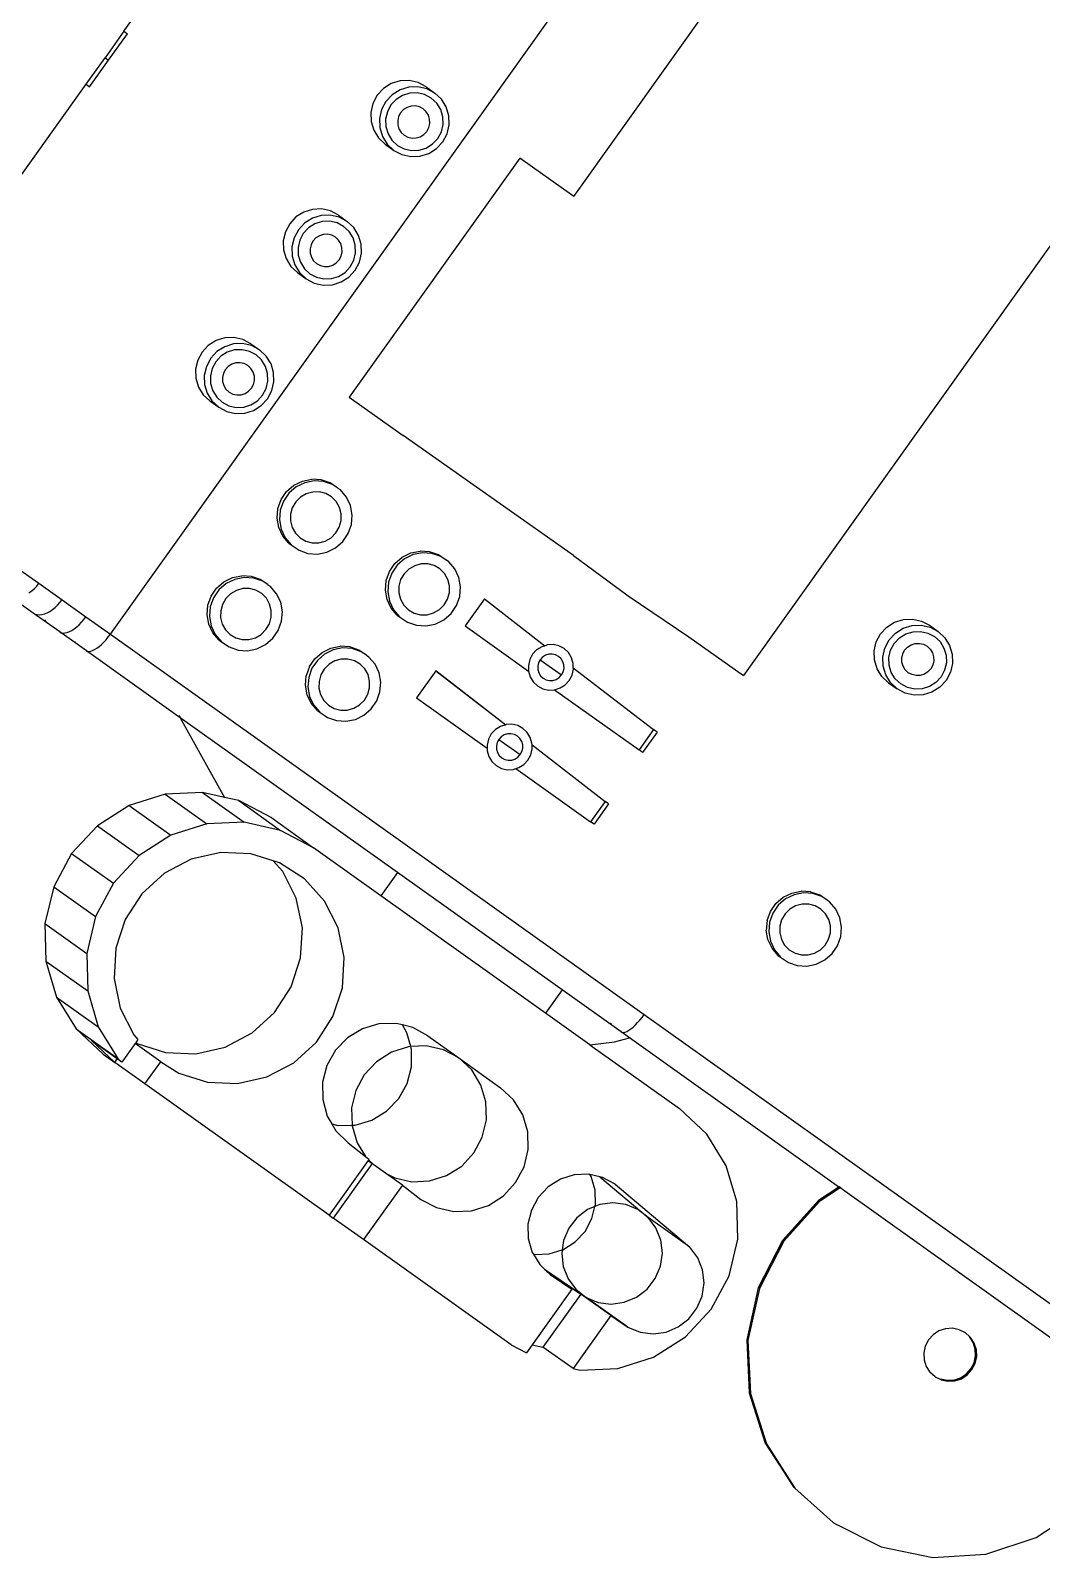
# Model space of a CAD drawing. Header units: metres. Extents: x 141303 to 146299, y 125960 to 127091.
# Drawn here: x 144687.964 to 144688.369, y 126053.208 to 126053.821 of the extents above; entities that cross this region are included whole.
import ezdxf

# ---------------------------------------------------------------- set-up
doc = ezdxf.new("R2010")
doc.units = ezdxf.units.M
doc.header["$MEASUREMENT"] = 0
doc.layers.add('Edges', color=7, linetype='Continuous')
doc.layers.add('FURNITURE', color=6, linetype='Continuous')

# ---------------------------------------------------------------- blocks, each defined once
blk = doc.blocks.new('ultrasound machine pl')
at = {"layer": 'Edges'}
for p, q in [((139.02, 94.486), (145.229, 94.486)), ((145.229, 94.486), (145.229, 94.386)), ((145.229, 94.486), (145.979, 94.486)), ((145.229, 94.386), (145.979, 94.386)), ((145.979, 94.486), (145.979, 94.386)), ((146.729, 94.486), (145.979, 94.486)), ((145.979, 94.386), (146.729, 94.386)), ((146.729, 94.486), (146.729, 94.386)), ((146.729, 94.486), (148.761, 94.486)), ((135.243, 89.33), (135.243, 88.699)), ((134.608, 88.406), (134.608, 89.133)), ((134.929, 88.757), (135.003, 88.732)), ((135.003, 88.732), (135.081, 88.713)), ((135.081, 88.713), (135.161, 88.702)), ((135.161, 88.702), (135.243, 88.699)), ((135.243, 88.699), (135.243, 88.044)), ((141.35, 88.625), (141.182, 88.498)), ((141.545, 88.706), (141.35, 88.625)), ((141.755, 88.733), (141.545, 88.706)), ((141.965, 88.706), (141.755, 88.733)), ((142.161, 88.625), (141.965, 88.706)), ((142.329, 88.498), (142.161, 88.625)), ((144.928, 88.7), (144.76, 88.573)), ((145.124, 88.78), (144.928, 88.7)), ((145.334, 88.808), (145.124, 88.78)), ((145.543, 88.78), (145.334, 88.808)), ((145.739, 88.7), (145.543, 88.78)), ((145.907, 88.573), (145.739, 88.7)), ((148.339, 88.648), (148.21, 88.482)), ((148.506, 88.775), (148.339, 88.648)), ((148.702, 88.855), (148.506, 88.775)), ((148.702, 88.61), (148.506, 88.529)), ((148.912, 88.883), (148.702, 88.855)), ((148.912, 88.637), (148.702, 88.61)), ((149.122, 88.855), (148.912, 88.883)), ((149.122, 88.61), (148.912, 88.637)), ((149.317, 88.775), (149.122, 88.855)), ((149.317, 88.529), (149.122, 88.61)), ((149.485, 88.648), (149.317, 88.775)), ((149.614, 88.482), (149.485, 88.648)), ((134.608, 87.657), (134.608, 88.406)), ((134.608, 88.406), (134.614, 88.358)), ((134.614, 88.358), (134.632, 88.312)), ((134.632, 88.312), (134.659, 88.267)), ((134.659, 88.267), (134.697, 88.224)), ((141.053, 88.332), (140.972, 88.138)), ((141.182, 88.498), (141.053, 88.332)), ((141.182, 88.252), (141.053, 88.086)), ((141.35, 88.38), (141.182, 88.252)), ((141.421, 88.259), (141.282, 88.153)), ((141.545, 88.46), (141.35, 88.38)), ((141.582, 88.325), (141.421, 88.259)), ((141.755, 88.487), (141.545, 88.46)), ((141.755, 88.347), (141.582, 88.325)), ((141.965, 88.46), (141.755, 88.487)), ((141.928, 88.325), (141.755, 88.347)), ((142.09, 88.259), (141.928, 88.325)), ((142.161, 88.38), (141.965, 88.46)), ((142.229, 88.153), (142.09, 88.259)), ((142.329, 88.252), (142.161, 88.38)), ((142.457, 88.332), (142.329, 88.498)), ((142.457, 88.086), (142.329, 88.252)), ((142.538, 88.138), (142.457, 88.332)), ((144.631, 88.407), (144.55, 88.213)), ((144.76, 88.573), (144.631, 88.407)), ((144.76, 88.327), (144.631, 88.161)), ((144.928, 88.455), (144.76, 88.327)), ((144.999, 88.333), (144.86, 88.228)), ((145.124, 88.535), (144.928, 88.455)), ((145.16, 88.4), (144.999, 88.333)), ((145.334, 88.562), (145.124, 88.535)), ((145.334, 88.422), (145.16, 88.4)), ((145.543, 88.535), (145.334, 88.562)), ((145.507, 88.4), (145.334, 88.422)), ((145.668, 88.333), (145.507, 88.4)), ((145.739, 88.455), (145.543, 88.535)), ((145.807, 88.228), (145.668, 88.333)), ((145.907, 88.327), (145.739, 88.455)), ((146.036, 88.407), (145.907, 88.573)), ((146.036, 88.161), (145.907, 88.327)), ((146.117, 88.213), (146.036, 88.407)), ((148.129, 88.288), (148.101, 88.081)), ((148.21, 88.482), (148.129, 88.288)), ((148.339, 88.402), (148.21, 88.236)), ((148.438, 88.303), (148.332, 88.166)), ((148.506, 88.529), (148.339, 88.402)), ((148.577, 88.408), (148.438, 88.303)), ((148.739, 88.475), (148.577, 88.408)), ((148.912, 88.497), (148.739, 88.475)), ((149.085, 88.475), (148.912, 88.497)), ((149.246, 88.408), (149.085, 88.475)), ((149.385, 88.303), (149.246, 88.408)), ((149.485, 88.402), (149.317, 88.529)), ((149.491, 88.166), (149.385, 88.303)), ((149.614, 88.236), (149.485, 88.402)), ((149.695, 88.288), (149.614, 88.482)), ((149.723, 88.081), (149.695, 88.288)), ((134.632, 88.102), (134.614, 88.062)), ((134.697, 88.224), (134.743, 88.185)), ((134.743, 88.185), (134.798, 88.149)), ((134.798, 88.149), (134.86, 88.118)), ((134.86, 88.118), (134.929, 88.092)), ((134.929, 88.092), (135.003, 88.071)), ((135.003, 88.071), (135.081, 88.056)), ((135.081, 88.056), (135.161, 88.047)), ((135.161, 88.047), (135.243, 88.044)), ((135.243, 88.044), (135.243, 87.37)), ((140.972, 88.138), (140.945, 87.931)), ((140.945, 87.931), (140.945, 87.685)), ((141.053, 88.086), (140.972, 87.893)), ((141.176, 88.016), (141.109, 87.857)), ((141.282, 88.153), (141.176, 88.016)), ((141.476, 87.955), (141.417, 87.878)), ((141.554, 88.013), (141.476, 87.955)), ((141.644, 88.05), (141.554, 88.013)), ((141.741, 88.063), (141.644, 88.05)), ((141.837, 88.05), (141.741, 88.063)), ((141.927, 88.013), (141.837, 88.05)), ((142.005, 87.955), (141.927, 88.013)), ((142.064, 87.878), (142.005, 87.955)), ((142.335, 88.016), (142.229, 88.153)), ((142.402, 87.857), (142.335, 88.016)), ((142.538, 87.893), (142.457, 88.086)), ((142.566, 87.931), (142.538, 88.138)), ((142.566, 87.931), (142.566, 87.685)), ((144.55, 88.213), (144.523, 88.006)), ((144.523, 88.006), (144.523, 87.76)), ((144.55, 87.968), (144.523, 87.76)), ((144.631, 88.161), (144.55, 87.968)), ((144.687, 87.931), (144.664, 87.76)), ((144.754, 88.091), (144.687, 87.931)), ((144.86, 88.228), (144.754, 88.091)), ((144.995, 87.953), (144.958, 87.864)), ((145.055, 88.03), (144.995, 87.953)), ((145.132, 88.088), (145.055, 88.03)), ((145.222, 88.125), (145.132, 88.088)), ((145.319, 88.138), (145.222, 88.125)), ((145.416, 88.125), (145.319, 88.138)), ((145.506, 88.088), (145.416, 88.125)), ((145.583, 88.03), (145.506, 88.088)), ((145.643, 87.953), (145.583, 88.03)), ((145.68, 87.864), (145.643, 87.953)), ((145.913, 88.091), (145.807, 88.228)), ((145.98, 87.931), (145.913, 88.091)), ((146.003, 87.76), (145.98, 87.931)), ((146.117, 87.968), (146.036, 88.161)), ((146.144, 88.006), (146.117, 88.213)), ((146.144, 87.76), (146.117, 87.968)), ((146.144, 88.006), (146.144, 87.76)), ((148.101, 88.081), (148.101, 87.835)), ((148.129, 88.042), (148.101, 87.835)), ((148.21, 88.236), (148.129, 88.042)), ((148.265, 88.006), (148.242, 87.835)), ((148.332, 88.166), (148.265, 88.006)), ((148.536, 87.939), (148.523, 87.843)), ((148.573, 88.028), (148.536, 87.939)), ((148.633, 88.104), (148.573, 88.028)), ((148.71, 88.163), (148.633, 88.104)), ((148.8, 88.2), (148.71, 88.163)), ((148.897, 88.213), (148.8, 88.2)), ((148.994, 88.2), (148.897, 88.213)), ((149.084, 88.163), (148.994, 88.2)), ((149.161, 88.104), (149.084, 88.163)), ((149.221, 88.028), (149.161, 88.104)), ((149.258, 87.939), (149.221, 88.028)), ((149.271, 87.843), (149.258, 87.939)), ((149.558, 88.006), (149.491, 88.166)), ((149.581, 87.835), (149.558, 88.006)), ((149.695, 88.042), (149.614, 88.236)), ((149.723, 87.835), (149.695, 88.042)), ((149.723, 88.081), (149.723, 87.835)), ((134.608, 86.906), (134.608, 87.657)), ((134.608, 87.657), (134.614, 87.62)), ((134.614, 87.62), (134.632, 87.583)), ((134.632, 87.583), (134.659, 87.547)), ((134.659, 87.547), (134.697, 87.513)), ((140.972, 87.893), (140.945, 87.685)), ((140.945, 87.685), (140.972, 87.478)), ((141.109, 87.857), (141.086, 87.685)), ((141.086, 87.685), (141.109, 87.514)), ((141.38, 87.789), (141.367, 87.693)), ((141.367, 87.693), (141.38, 87.597)), ((141.417, 87.878), (141.38, 87.789)), ((141.38, 87.597), (141.417, 87.508)), ((142.102, 87.789), (142.064, 87.878)), ((142.064, 87.508), (142.102, 87.597)), ((142.114, 87.693), (142.102, 87.789)), ((142.102, 87.597), (142.114, 87.693)), ((142.425, 87.685), (142.402, 87.857)), ((142.402, 87.514), (142.425, 87.685)), ((142.566, 87.685), (142.538, 87.893)), ((142.538, 87.478), (142.566, 87.685)), ((144.523, 87.76), (144.55, 87.552)), ((144.55, 87.552), (144.631, 87.359)), ((144.664, 87.76), (144.687, 87.589)), ((144.687, 87.589), (144.754, 87.429)), ((144.958, 87.864), (144.945, 87.768)), ((144.945, 87.768), (144.958, 87.672)), ((144.958, 87.672), (144.995, 87.583)), ((144.995, 87.583), (145.055, 87.507)), ((145.583, 87.507), (145.643, 87.583)), ((145.643, 87.583), (145.68, 87.672)), ((145.693, 87.768), (145.68, 87.864)), ((145.68, 87.672), (145.693, 87.768)), ((145.913, 87.429), (145.98, 87.589)), ((145.98, 87.589), (146.003, 87.76)), ((146.036, 87.359), (146.117, 87.552)), ((146.117, 87.552), (146.144, 87.76)), ((148.101, 87.835), (148.129, 87.627)), ((148.129, 87.627), (148.21, 87.434)), ((148.242, 87.835), (148.265, 87.664)), ((148.265, 87.664), (148.332, 87.504)), ((148.523, 87.843), (148.536, 87.747)), ((148.536, 87.747), (148.573, 87.658)), ((148.573, 87.658), (148.633, 87.581)), ((148.633, 87.581), (148.71, 87.523)), ((149.084, 87.523), (149.161, 87.581)), ((149.161, 87.581), (149.221, 87.658)), ((149.221, 87.658), (149.258, 87.747)), ((149.258, 87.747), (149.271, 87.843)), ((149.491, 87.504), (149.558, 87.664)), ((149.558, 87.664), (149.581, 87.835)), ((149.614, 87.434), (149.695, 87.627)), ((149.695, 87.627), (149.723, 87.835)), ((134.632, 87.255), (134.614, 87.224)), ((134.697, 87.513), (134.743, 87.482)), ((134.743, 87.482), (134.798, 87.454)), ((134.798, 87.454), (134.86, 87.429)), ((134.86, 87.429), (134.929, 87.408)), ((134.929, 87.408), (135.003, 87.392)), ((135.003, 87.392), (135.081, 87.38)), ((135.081, 87.38), (135.161, 87.372)), ((135.161, 87.372), (135.243, 87.37)), ((135.243, 87.37), (135.243, 86.681)), ((140.972, 87.478), (141.053, 87.284)), ((141.053, 87.284), (141.182, 87.118)), ((141.109, 87.514), (141.176, 87.354)), ((141.176, 87.354), (141.282, 87.217)), ((141.282, 87.217), (141.421, 87.112)), ((141.417, 87.508), (141.476, 87.432)), ((141.476, 87.432), (141.554, 87.373)), ((141.554, 87.373), (141.644, 87.336)), ((141.644, 87.336), (141.741, 87.323)), ((141.741, 87.323), (141.837, 87.336)), ((141.837, 87.336), (141.927, 87.373)), ((141.927, 87.373), (142.005, 87.432)), ((142.005, 87.432), (142.064, 87.508)), ((142.09, 87.112), (142.229, 87.217)), ((142.229, 87.217), (142.335, 87.354)), ((142.329, 87.118), (142.457, 87.284)), ((142.335, 87.354), (142.402, 87.514)), ((142.457, 87.284), (142.538, 87.478)), ((144.631, 87.359), (144.76, 87.193)), ((144.754, 87.429), (144.86, 87.292)), ((144.86, 87.292), (144.999, 87.187)), ((145.055, 87.507), (145.132, 87.448)), ((145.132, 87.448), (145.222, 87.411)), ((145.222, 87.411), (145.319, 87.398)), ((145.319, 87.398), (145.416, 87.411)), ((145.416, 87.411), (145.506, 87.448)), ((145.506, 87.448), (145.583, 87.507)), ((145.668, 87.187), (145.807, 87.292)), ((145.807, 87.292), (145.913, 87.429)), ((145.907, 87.193), (146.036, 87.359)), ((148.21, 87.434), (148.339, 87.268)), ((148.332, 87.504), (148.438, 87.367)), ((148.339, 87.268), (148.506, 87.14)), ((148.438, 87.367), (148.577, 87.261)), ((148.577, 87.261), (148.739, 87.195)), ((148.71, 87.523), (148.8, 87.486)), ((148.739, 87.195), (148.912, 87.173)), ((148.8, 87.486), (148.897, 87.473)), ((148.897, 87.473), (148.994, 87.486)), ((148.912, 87.173), (149.085, 87.195)), ((148.994, 87.486), (149.084, 87.523)), ((149.085, 87.195), (149.246, 87.261)), ((149.246, 87.261), (149.385, 87.367)), ((149.317, 87.14), (149.485, 87.268)), ((149.385, 87.367), (149.491, 87.504)), ((149.485, 87.268), (149.614, 87.434)), ((134.608, 86.906), (134.614, 86.877)), ((134.608, 84.254), (134.608, 86.906)), ((134.614, 86.877), (134.632, 86.848)), ((134.632, 86.848), (134.659, 86.82)), ((141.182, 87.118), (141.35, 86.991)), ((141.35, 86.991), (141.545, 86.91)), ((141.421, 87.112), (141.582, 87.046)), ((141.545, 86.91), (141.755, 86.883)), ((141.582, 87.046), (141.755, 87.023)), ((141.755, 87.023), (141.928, 87.046)), ((141.755, 86.883), (141.965, 86.91)), ((141.928, 87.046), (142.09, 87.112)), ((141.965, 86.91), (142.161, 86.991)), ((142.161, 86.991), (142.329, 87.118)), ((144.76, 87.193), (144.928, 87.065)), ((144.928, 87.065), (145.124, 86.985)), ((144.999, 87.187), (145.16, 87.12)), ((145.124, 86.985), (145.334, 86.958)), ((145.16, 87.12), (145.334, 87.098)), ((145.334, 87.098), (145.507, 87.12)), ((145.334, 86.958), (145.543, 86.985)), ((145.507, 87.12), (145.668, 87.187)), ((145.543, 86.985), (145.739, 87.065)), ((145.739, 87.065), (145.907, 87.193)), ((148.506, 87.14), (148.702, 87.06)), ((148.702, 87.06), (148.912, 87.033)), ((148.912, 87.033), (149.122, 87.06)), ((149.122, 87.06), (149.317, 87.14)), ((134.659, 86.82), (134.697, 86.793)), ((134.697, 86.793), (134.743, 86.769)), ((134.743, 86.769), (134.798, 86.747)), ((134.798, 86.747), (134.86, 86.727)), ((134.86, 86.727), (134.929, 86.711)), ((134.929, 86.711), (135.003, 86.698)), ((135.003, 86.698), (135.081, 86.688)), ((135.081, 86.688), (135.161, 86.683)), ((135.161, 86.683), (135.243, 86.681)), ((135.243, 86.681), (177.483, 86.681)), ((135.243, 86.681), (135.243, 71.593)), ((136.745, 84.969), (136.899, 85.126)), ((136.899, 85.126), (137.089, 85.238)), ((137.089, 85.172), (136.899, 85.059)), ((137.089, 85.238), (137.302, 85.299)), ((137.302, 85.232), (137.089, 85.172)), ((137.302, 85.299), (137.524, 85.303)), ((137.524, 85.237), (137.302, 85.232)), ((137.524, 85.303), (137.739, 85.251)), ((137.739, 85.185), (137.524, 85.237)), ((137.739, 85.251), (137.934, 85.147)), ((137.934, 85.08), (137.739, 85.185)), ((137.934, 85.147), (138.094, 84.996)), ((139.491, 84.952), (139.645, 85.109)), ((139.645, 85.109), (139.834, 85.222)), ((139.834, 85.155), (139.645, 85.043)), ((139.834, 85.222), (140.047, 85.282)), ((140.047, 85.216), (139.834, 85.155)), ((140.047, 85.282), (140.269, 85.287)), ((140.269, 85.22), (140.047, 85.216)), ((140.269, 85.287), (140.485, 85.235)), ((140.485, 85.168), (140.269, 85.22)), ((140.485, 85.235), (140.679, 85.13)), ((140.679, 85.063), (140.485, 85.168)), ((140.679, 85.13), (140.839, 84.979)), ((142.881, 85.373), (142.881, 83.847)), ((149.637, 85.373), (142.881, 85.373)), ((149.637, 83.847), (149.637, 85.373)), ((136.585, 84.567), (136.638, 84.778)), ((136.638, 84.778), (136.745, 84.969)), ((136.745, 84.902), (136.638, 84.711)), ((136.899, 85.059), (136.745, 84.902)), ((137.026, 84.836), (136.927, 84.719)), ((137.153, 84.924), (137.026, 84.836)), ((137.298, 84.977), (137.153, 84.924)), ((137.453, 84.991), (137.298, 84.977)), ((137.606, 84.966), (137.453, 84.991)), ((137.747, 84.902), (137.606, 84.966)), ((137.867, 84.805), (137.747, 84.902)), ((137.956, 84.681), (137.867, 84.805)), ((138.094, 84.929), (137.934, 85.08)), ((138.208, 84.81), (138.094, 84.996)), ((138.208, 84.743), (138.094, 84.929)), ((138.27, 84.601), (138.208, 84.81)), ((138.27, 84.534), (138.208, 84.743)), ((139.331, 84.55), (139.384, 84.762)), ((139.384, 84.762), (139.491, 84.952)), ((139.491, 84.886), (139.384, 84.695)), ((139.645, 85.043), (139.491, 84.886)), ((139.771, 84.82), (139.672, 84.703)), ((139.898, 84.908), (139.771, 84.82)), ((140.044, 84.961), (139.898, 84.908)), ((140.199, 84.975), (140.044, 84.961)), ((140.352, 84.949), (140.199, 84.975)), ((140.493, 84.886), (140.352, 84.949)), ((140.612, 84.788), (140.493, 84.886)), ((140.702, 84.664), (140.612, 84.788)), ((140.839, 84.913), (140.679, 85.063)), ((140.954, 84.793), (140.839, 84.979)), ((140.954, 84.727), (140.839, 84.913)), ((141.016, 84.584), (140.954, 84.793)), ((130.613, 84.474), (129.749, 84.363)), ((131.477, 84.363), (130.613, 84.474)), ((130.613, 84.474), (130.613, 83.294)), ((136.638, 84.711), (136.585, 84.5)), ((136.585, 84.567), (136.585, 84.5)), ((136.585, 84.5), (136.59, 84.283)), ((136.862, 84.581), (136.836, 84.431)), ((136.836, 84.431), (136.85, 84.279)), ((136.927, 84.719), (136.862, 84.581)), ((138.01, 84.538), (137.956, 84.681)), ((137.999, 84.236), (138.025, 84.386)), ((138.025, 84.386), (138.01, 84.538)), ((138.27, 84.534), (138.27, 84.601)), ((138.275, 84.383), (138.27, 84.534)), ((138.274, 84.378), (138.275, 84.383)), ((139.384, 84.695), (139.331, 84.484)), ((139.331, 84.55), (139.331, 84.484)), ((139.331, 84.484), (139.336, 84.266)), ((139.607, 84.564), (139.581, 84.414)), ((139.581, 84.414), (139.596, 84.263)), ((139.672, 84.703), (139.607, 84.564)), ((140.756, 84.521), (140.702, 84.664)), ((140.77, 84.37), (140.756, 84.521)), ((141.016, 84.518), (140.954, 84.727)), ((141.016, 84.518), (141.016, 84.584)), ((141.021, 84.367), (141.016, 84.518)), ((128.943, 84.036), (128.252, 83.515)), ((129.749, 84.363), (128.943, 84.036)), ((128.943, 84.036), (128.943, 82.856)), ((129.749, 84.363), (129.749, 83.183)), ((132.282, 84.036), (131.477, 84.363)), ((131.477, 84.363), (131.477, 83.183)), ((132.974, 83.515), (132.282, 84.036)), ((132.282, 84.036), (132.282, 82.856)), ((134.608, 84.254), (133.706, 82.36)), ((134.608, 78.117), (134.608, 84.254)), ((134.632, 84.305), (134.614, 84.269)), ((136.59, 84.283), (136.652, 84.074)), ((136.652, 84.074), (136.767, 83.887)), ((136.85, 84.279), (136.904, 84.136)), ((136.904, 84.136), (136.994, 84.012)), ((137.834, 83.98), (137.934, 84.098)), ((137.934, 84.098), (137.999, 84.236)), ((138.115, 83.915), (138.222, 84.105)), ((138.222, 84.105), (138.275, 84.317)), ((138.275, 84.317), (138.274, 84.378)), ((139.336, 84.266), (139.397, 84.057)), ((139.397, 84.057), (139.512, 83.871)), ((139.596, 84.263), (139.65, 84.12)), ((139.65, 84.12), (139.739, 83.995)), ((140.58, 83.964), (140.679, 84.081)), ((140.679, 84.081), (140.744, 84.22)), ((140.744, 84.22), (140.77, 84.37)), ((140.861, 83.898), (140.968, 84.089)), ((140.968, 84.089), (141.021, 84.3)), ((141.019, 84.362), (141.021, 84.367)), ((141.021, 84.3), (141.019, 84.362)), ((136.767, 83.887), (136.927, 83.737)), ((136.927, 83.737), (137.121, 83.632)), ((136.994, 84.012), (137.113, 83.915)), ((137.113, 83.915), (137.254, 83.851)), ((137.254, 83.851), (137.407, 83.825)), ((137.407, 83.825), (137.562, 83.839)), ((137.562, 83.839), (137.708, 83.892)), ((137.708, 83.892), (137.834, 83.98)), ((137.772, 83.645), (137.961, 83.758)), ((137.961, 83.758), (138.115, 83.915)), ((139.512, 83.871), (139.672, 83.72)), ((139.672, 83.72), (139.867, 83.616)), ((139.739, 83.995), (139.859, 83.898)), ((139.859, 83.898), (140, 83.835)), ((140, 83.835), (140.153, 83.809)), ((140.153, 83.809), (140.308, 83.823)), ((140.308, 83.823), (140.453, 83.876)), ((140.453, 83.876), (140.58, 83.964)), ((140.517, 83.629), (140.707, 83.741)), ((140.707, 83.741), (140.861, 83.898)), ((142.905, 79.057), (142.881, 83.847)), ((149.637, 83.847), (167.126, 83.847)), ((128.252, 83.515), (127.721, 82.837)), ((128.252, 83.515), (128.252, 82.335)), ((133.504, 82.837), (132.974, 83.515)), ((132.974, 83.515), (132.974, 82.335)), ((137.121, 83.632), (137.337, 83.58)), ((137.337, 83.58), (137.558, 83.584)), ((137.558, 83.584), (137.772, 83.645)), ((139.867, 83.616), (140.082, 83.564)), ((140.082, 83.564), (140.304, 83.568)), ((140.304, 83.568), (140.517, 83.629)), ((129.749, 83.183), (128.943, 82.856)), ((130.613, 83.294), (129.749, 83.183)), ((131.477, 83.183), (130.613, 83.294)), ((132.282, 82.856), (131.477, 83.183)), ((127.721, 82.837), (127.388, 82.047)), ((127.721, 82.837), (127.721, 81.657)), ((128.943, 82.856), (128.252, 82.335)), ((132.974, 82.335), (132.282, 82.856)), ((133.504, 82.837), (133.504, 81.657)), ((133.706, 82.36), (133.504, 82.837)), ((128.252, 82.335), (127.721, 81.657)), ((129.426, 82.378), (128.836, 82.006)), ((130.095, 82.587), (129.426, 82.378)), ((130.796, 82.619), (130.095, 82.587)), ((131.481, 82.472), (130.796, 82.619)), ((132.105, 82.156), (131.481, 82.472)), ((133.504, 81.657), (132.974, 82.335)), ((133.838, 82.047), (133.706, 82.36)), ((136.738, 82.183), (136.892, 82.34)), ((136.892, 82.274), (136.738, 82.117)), ((136.892, 82.34), (137.081, 82.453)), ((137.081, 82.386), (136.892, 82.274)), ((137.295, 82.514), (137.081, 82.453)), ((137.295, 82.447), (137.081, 82.386)), ((137.295, 82.514), (137.516, 82.518)), ((137.516, 82.451), (137.295, 82.447)), ((137.516, 82.518), (137.732, 82.466)), ((137.732, 82.399), (137.516, 82.451)), ((137.732, 82.466), (137.926, 82.361)), ((137.926, 82.295), (137.732, 82.399)), ((137.926, 82.361), (138.086, 82.211)), ((138.086, 82.144), (137.926, 82.295)), ((139.934, 82.231), (140.147, 82.291)), ((140.147, 82.291), (140.369, 82.296)), ((140.369, 82.296), (140.584, 82.244)), ((127.388, 82.047), (127.274, 81.2)), ((127.388, 82.047), (127.388, 80.868)), ((128.836, 82.006), (128.363, 81.497)), ((132.624, 81.693), (132.105, 82.156)), ((133.838, 82.047), (133.838, 80.868)), ((133.952, 81.2), (133.838, 82.047)), ((136.578, 81.781), (136.631, 81.993)), ((136.631, 81.926), (136.578, 81.715)), ((136.631, 81.993), (136.738, 82.183)), ((136.738, 82.117), (136.631, 81.926)), ((136.919, 81.934), (136.854, 81.795)), ((137.019, 82.051), (136.919, 81.934)), ((137.145, 82.139), (137.019, 82.051)), ((137.291, 82.192), (137.145, 82.139)), ((137.446, 82.206), (137.291, 82.192)), ((137.599, 82.18), (137.446, 82.206)), ((137.74, 82.117), (137.599, 82.18)), ((137.859, 82.019), (137.74, 82.117)), ((137.949, 81.895), (137.859, 82.019)), ((138.201, 82.024), (138.086, 82.211)), ((138.201, 81.958), (138.086, 82.144)), ((138.263, 81.815), (138.201, 82.024)), ((138.263, 81.749), (138.201, 81.958)), ((139.483, 81.77), (139.59, 81.961)), ((139.59, 81.961), (139.744, 82.118)), ((139.744, 82.051), (139.59, 81.894)), ((139.744, 82.118), (139.934, 82.231)), ((139.934, 82.164), (139.744, 82.051)), ((140.147, 82.225), (139.934, 82.164)), ((140.143, 81.97), (139.998, 81.917)), ((140.298, 81.984), (140.143, 81.97)), ((140.369, 82.229), (140.147, 82.225)), ((140.451, 81.958), (140.298, 81.984)), ((140.584, 82.177), (140.369, 82.229)), ((140.592, 81.894), (140.451, 81.958)), ((140.584, 82.244), (140.779, 82.139)), ((140.779, 82.072), (140.584, 82.177)), ((140.779, 82.139), (140.939, 81.988)), ((140.939, 81.922), (140.779, 82.072)), ((141.054, 81.802), (140.939, 81.988)), ((141.054, 81.735), (140.939, 81.922)), ((127.371, 81.599), (127.274, 80.874)), ((127.371, 80.874), (127.371, 81.599)), ((127.721, 81.657), (127.388, 80.868)), ((133.003, 81.114), (132.624, 81.693)), ((133.838, 80.868), (133.504, 81.657)), ((136.578, 81.781), (136.578, 81.715)), ((136.578, 81.715), (136.583, 81.497)), ((136.854, 81.795), (136.828, 81.645)), ((136.828, 81.645), (136.843, 81.494)), ((138.003, 81.752), (137.949, 81.895)), ((137.991, 81.451), (138.017, 81.601)), ((138.017, 81.601), (138.003, 81.752)), ((138.263, 81.749), (138.263, 81.815)), ((138.268, 81.598), (138.263, 81.749)), ((138.266, 81.593), (138.268, 81.598)), ((138.268, 81.531), (138.266, 81.593)), ((139.43, 81.559), (139.483, 81.77)), ((139.483, 81.704), (139.43, 81.492)), ((139.59, 81.894), (139.483, 81.704)), ((139.707, 81.573), (139.681, 81.423)), ((139.772, 81.711), (139.707, 81.573)), ((139.871, 81.829), (139.772, 81.711)), ((139.998, 81.917), (139.871, 81.829)), ((140.712, 81.797), (140.592, 81.894)), ((140.801, 81.673), (140.712, 81.797)), ((140.855, 81.53), (140.801, 81.673)), ((141.115, 81.593), (141.054, 81.802)), ((141.115, 81.526), (141.054, 81.735)), ((141.115, 81.526), (141.115, 81.593)), ((128.363, 81.497), (128.041, 80.886)), ((136.583, 81.497), (136.644, 81.288)), ((136.644, 81.288), (136.759, 81.102)), ((136.843, 81.494), (136.897, 81.351)), ((136.897, 81.351), (136.986, 81.227)), ((136.986, 81.227), (137.106, 81.129)), ((137.827, 81.195), (137.926, 81.312)), ((137.926, 81.312), (137.991, 81.451)), ((138.108, 81.129), (138.215, 81.32)), ((138.215, 81.32), (138.268, 81.531)), ((139.43, 81.559), (139.43, 81.492)), ((139.43, 81.492), (139.435, 81.275)), ((139.435, 81.275), (139.497, 81.066)), ((139.681, 81.423), (139.695, 81.271)), ((139.695, 81.271), (139.749, 81.128)), ((140.779, 81.09), (140.844, 81.228)), ((140.844, 81.228), (140.87, 81.378)), ((140.87, 81.378), (140.855, 81.53)), ((141.067, 81.098), (141.12, 81.309)), ((141.12, 81.376), (141.115, 81.526)), ((141.119, 81.37), (141.12, 81.376)), ((141.12, 81.309), (141.119, 81.37)), ((127.274, 81.2), (127.274, 80.874)), ((127.274, 80.874), (127.371, 80.874)), ((127.274, 80.02), (127.274, 80.874)), ((127.371, 80.745), (127.371, 80.874)), ((127.388, 80.868), (127.371, 80.745)), ((128.041, 80.886), (128.01, 80.745)), ((133.17, 80.599), (133.003, 81.114)), ((133.952, 80.02), (133.838, 80.868)), ((133.952, 81.2), (133.952, 80.02)), ((136.759, 81.102), (136.919, 80.951)), ((136.919, 80.951), (137.114, 80.847)), ((137.106, 81.129), (137.247, 81.066)), ((137.247, 81.066), (137.4, 81.04)), ((137.4, 81.04), (137.555, 81.054)), ((137.555, 81.054), (137.7, 81.107)), ((137.7, 81.107), (137.827, 81.195)), ((137.764, 80.86), (137.954, 80.972)), ((137.954, 80.972), (138.108, 81.129)), ((139.497, 81.066), (139.612, 80.88)), ((139.612, 80.88), (139.772, 80.729)), ((139.749, 81.128), (139.839, 81.004)), ((139.839, 81.004), (139.958, 80.907)), ((139.958, 80.907), (140.099, 80.843)), ((140.407, 80.832), (140.553, 80.885)), ((140.553, 80.885), (140.679, 80.973)), ((140.679, 80.973), (140.779, 81.09)), ((140.806, 80.75), (140.96, 80.907)), ((140.96, 80.907), (141.067, 81.098)), ((127.901, 80.745), (127.371, 80.745)), ((127.901, 80.02), (127.901, 80.745)), ((127.922, 80.745), (127.901, 80.745)), ((127.922, 80.745), (127.924, 80.706)), ((128.01, 80.745), (127.922, 80.745)), ((127.924, 80.706), (128.137, 80.051)), ((133.099, 80.278), (133.17, 80.599)), ((133.216, 80.458), (133.17, 80.599)), ((137.114, 80.847), (137.329, 80.795)), ((137.329, 80.795), (137.551, 80.799)), ((137.551, 80.799), (137.764, 80.86)), ((139.772, 80.729), (139.966, 80.624)), ((139.966, 80.624), (140.182, 80.572)), ((140.099, 80.843), (140.252, 80.818)), ((140.182, 80.572), (140.403, 80.577)), ((140.252, 80.818), (140.407, 80.832)), ((140.403, 80.577), (140.617, 80.637)), ((140.617, 80.637), (140.806, 80.75)), ((132.777, 79.667), (133.099, 80.278)), ((133.248, 79.771), (133.216, 80.458)), ((127.274, 80.02), (127.901, 80.02)), ((127.274, 74.817), (127.274, 80.02)), ((127.901, 80.02), (127.924, 79.527)), ((128.137, 80.051), (128.516, 79.472)), ((133.952, 78.117), (133.952, 80.02)), ((138.142, 80.094), (138.142, 78.099)), ((138.906, 80.094), (138.142, 80.094)), ((138.906, 80.094), (138.828, 78.062)), ((138.91, 80.094), (138.828, 78.062)), ((138.91, 80.094), (138.906, 80.094)), ((140.136, 80.144), (140.136, 78.352)), ((140.9, 80.144), (140.136, 80.144)), ((140.9, 80.144), (140.832, 78.385)), ((140.904, 80.144), (140.832, 78.385)), ((140.904, 80.144), (140.9, 80.144)), ((127.924, 79.527), (128.137, 78.871)), ((128.516, 79.472), (129.035, 79.008)), ((132.304, 79.158), (132.777, 79.667)), ((133.099, 79.099), (133.248, 79.771)), ((131.714, 78.787), (132.304, 79.158)), ((128.137, 78.871), (128.516, 78.292)), ((129.035, 79.008), (129.659, 78.693)), ((131.045, 78.578), (131.714, 78.787)), ((132.777, 78.487), (133.099, 79.099)), ((142.905, 79.057), (142.882, 77.49)), ((129.659, 78.693), (130.344, 78.546)), ((130.344, 78.546), (131.045, 78.578)), ((132.304, 77.978), (132.777, 78.487)), ((140.242, 78.432), (140.136, 78.352)), ((140.37, 78.484), (140.242, 78.432)), ((140.506, 78.501), (140.37, 78.484)), ((140.643, 78.484), (140.506, 78.501)), ((140.77, 78.432), (140.643, 78.484)), ((140.832, 78.385), (140.77, 78.432)), ((128.516, 78.292), (129.035, 77.829)), ((134.608, 78.117), (133.952, 78.117)), ((133.952, 73.461), (133.952, 78.117)), ((134.608, 73.461), (134.608, 78.117)), ((138.088, 78.058), (138.004, 77.951)), ((138.142, 78.099), (138.088, 78.058)), ((138.197, 78.14), (138.142, 78.099)), ((138.324, 78.192), (138.197, 78.14)), ((138.461, 78.209), (138.324, 78.192)), ((138.597, 78.192), (138.461, 78.209)), ((138.724, 78.14), (138.597, 78.192)), ((138.828, 78.062), (138.724, 78.14)), ((138.828, 78.062), (138.834, 78.058)), ((138.917, 77.951), (138.834, 78.058)), ((139.997, 78.118), (139.979, 77.984)), ((140.049, 78.243), (139.997, 78.118)), ((140.133, 78.35), (140.049, 78.243)), ((140.136, 78.352), (140.133, 78.35)), ((140.208, 78.062), (140.198, 77.984)), ((140.239, 78.135), (140.208, 78.062)), ((140.288, 78.198), (140.239, 78.135)), ((140.352, 78.246), (140.288, 78.198)), ((140.426, 78.276), (140.352, 78.246)), ((140.506, 78.286), (140.426, 78.276)), ((140.586, 78.276), (140.506, 78.286)), ((140.506, 78.286), (140.506, 77.682)), ((140.66, 78.246), (140.586, 78.276)), ((140.724, 78.198), (140.66, 78.246)), ((140.773, 78.135), (140.724, 78.198)), ((140.804, 78.062), (140.773, 78.135)), ((140.814, 77.984), (140.804, 78.062)), ((140.832, 78.385), (140.879, 78.35)), ((140.963, 78.243), (140.879, 78.35)), ((141.016, 78.118), (140.963, 78.243)), ((141.034, 77.984), (141.016, 78.118)), ((129.035, 77.829), (129.659, 77.513)), ((131.714, 77.607), (132.304, 77.978)), ((137.951, 77.826), (137.933, 77.692)), ((138.004, 77.951), (137.951, 77.826)), ((138.163, 77.77), (138.152, 77.692)), ((138.194, 77.843), (138.163, 77.77)), ((138.243, 77.906), (138.194, 77.843)), ((138.307, 77.954), (138.243, 77.906)), ((138.381, 77.984), (138.307, 77.954)), ((138.461, 77.994), (138.381, 77.984)), ((138.54, 77.984), (138.461, 77.994)), ((138.461, 77.994), (138.461, 77.39)), ((138.615, 77.954), (138.54, 77.984)), ((138.679, 77.906), (138.615, 77.954)), ((138.728, 77.843), (138.679, 77.906)), ((138.758, 77.77), (138.728, 77.843)), ((138.769, 77.692), (138.758, 77.77)), ((138.97, 77.826), (138.917, 77.951)), ((138.988, 77.692), (138.97, 77.826)), ((139.979, 77.984), (139.997, 77.85)), ((139.997, 77.85), (140.049, 77.725)), ((140.049, 77.725), (140.133, 77.618)), ((140.198, 77.984), (140.208, 77.906)), ((140.208, 77.906), (140.239, 77.833)), ((140.239, 77.833), (140.288, 77.77)), ((140.288, 77.77), (140.352, 77.722)), ((140.352, 77.722), (140.426, 77.692)), ((140.586, 77.692), (140.66, 77.722)), ((140.66, 77.722), (140.724, 77.77)), ((140.724, 77.77), (140.773, 77.833)), ((140.773, 77.833), (140.804, 77.906)), ((140.804, 77.906), (140.814, 77.984)), ((140.879, 77.618), (140.963, 77.725)), ((140.963, 77.725), (141.016, 77.85)), ((141.016, 77.85), (141.034, 77.984)), ((129.659, 77.513), (130.344, 77.366)), ((130.344, 77.366), (131.045, 77.398)), ((131.045, 77.398), (131.714, 77.607)), ((137.933, 77.692), (137.951, 77.558)), ((137.951, 77.558), (138.004, 77.433)), ((138.004, 77.433), (138.088, 77.326)), ((138.152, 77.692), (138.163, 77.614)), ((138.163, 77.614), (138.194, 77.541)), ((138.194, 77.541), (138.243, 77.478)), ((138.243, 77.478), (138.307, 77.43)), ((138.307, 77.43), (138.381, 77.4)), ((138.381, 77.4), (138.461, 77.39)), ((138.461, 77.39), (138.54, 77.4)), ((138.54, 77.4), (138.615, 77.43)), ((138.615, 77.43), (138.679, 77.478)), ((138.679, 77.478), (138.728, 77.541)), ((138.728, 77.541), (138.758, 77.614)), ((138.758, 77.614), (138.769, 77.692)), ((138.834, 77.326), (138.917, 77.433)), ((138.917, 77.433), (138.97, 77.558)), ((138.97, 77.558), (138.988, 77.692)), ((140.133, 77.618), (140.136, 77.616)), ((140.136, 77.616), (140.242, 77.536)), ((140.136, 77.616), (140.136, 75.227)), ((140.242, 77.536), (140.37, 77.484)), ((140.37, 77.484), (140.506, 77.467)), ((140.426, 77.692), (140.506, 77.682)), ((140.506, 77.682), (140.586, 77.692)), ((140.506, 77.467), (140.643, 77.484)), ((140.643, 77.484), (140.77, 77.536)), ((140.799, 77.558), (140.709, 75.227)), ((140.77, 77.536), (140.799, 77.558)), ((140.799, 77.558), (140.879, 77.618)), ((142.882, 77.49), (142.921, 75.805)), ((138.088, 77.326), (138.142, 77.285)), ((138.142, 77.285), (138.197, 77.244)), ((138.142, 77.285), (138.142, 75.177)), ((138.197, 77.244), (138.324, 77.192)), ((138.324, 77.192), (138.461, 77.175)), ((138.461, 77.175), (138.597, 77.192)), ((138.597, 77.192), (138.724, 77.244)), ((138.798, 77.299), (138.716, 75.177)), ((138.724, 77.244), (138.798, 77.299)), ((138.798, 77.299), (138.834, 77.326)), ((129.677, 76.714), (129.354, 76.481)), ((130.05, 76.857), (129.677, 76.714)), ((130.449, 76.901), (130.05, 76.857)), ((130.845, 76.841), (130.449, 76.901)), ((131.212, 76.684), (130.845, 76.841)), ((131.525, 76.438), (131.212, 76.684)), ((129.354, 76.481), (129.103, 76.174)), ((131.763, 76.121), (131.525, 76.438)), ((129.018, 75.984), (128.942, 75.814)), ((129.103, 76.174), (129.018, 75.984)), ((129.018, 75.984), (129.072, 75.848)), ((129.965, 75.981), (129.584, 75.826)), ((130.373, 76.034), (129.965, 75.981)), ((130.782, 75.981), (130.373, 76.034)), ((131.163, 75.826), (130.782, 75.981)), ((131.732, 75.795), (131.817, 75.986)), ((131.817, 75.986), (131.763, 76.121)), ((131.909, 75.755), (131.817, 75.986)), ((128.942, 75.814), (128.882, 75.426)), ((129.072, 75.848), (129.267, 75.588)), ((129.584, 75.826), (129.267, 75.588)), ((131.49, 75.58), (131.163, 75.826)), ((131.522, 75.539), (131.732, 75.795)), ((131.953, 75.364), (131.909, 75.755)), ((142.921, 75.805), (142.929, 74.266)), ((128.882, 75.426), (128.861, 74.916)), ((129.005, 75.259), (128.861, 74.916)), ((129.256, 75.58), (129.005, 75.259)), ((129.267, 75.588), (129.256, 75.58)), ((129.267, 75.588), (129.309, 75.532)), ((129.309, 75.532), (129.622, 75.286)), ((129.622, 75.286), (129.99, 75.128)), ((130.785, 75.112), (131.158, 75.255)), ((131.158, 75.255), (131.481, 75.488)), ((131.481, 75.488), (131.522, 75.539)), ((131.522, 75.539), (131.49, 75.58)), ((131.741, 75.259), (131.522, 75.539)), ((131.899, 74.885), (131.741, 75.259)), ((131.953, 75.364), (131.953, 74.485)), ((128.861, 74.916), (128.856, 74.817)), ((129.99, 75.128), (130.386, 75.069)), ((130.386, 75.069), (130.785, 75.112)), ((138.716, 75.177), (138.142, 75.177)), ((138.142, 75.077), (138.142, 75.177)), ((138.716, 75.077), (138.142, 75.077)), ((138.716, 75.077), (138.716, 75.177)), ((140.709, 75.227), (140.136, 75.227)), ((140.136, 75.127), (140.136, 75.227)), ((140.709, 75.127), (140.136, 75.127)), ((140.709, 75.127), (140.709, 75.227)), ((127.274, 74.817), (127.274, 74.698)), ((128.821, 74.817), (127.274, 74.817)), ((128.816, 74.698), (127.274, 74.698)), ((127.274, 73.845), (127.274, 74.698)), ((128.821, 74.817), (128.816, 74.698)), ((128.838, 74.817), (128.816, 74.651)), ((128.816, 74.651), (128.816, 74.698)), ((128.816, 74.318), (128.816, 74.651)), ((128.838, 74.817), (128.821, 74.817)), ((128.856, 74.817), (128.838, 74.817)), ((131.953, 74.485), (131.899, 74.885)), ((128.816, 74.318), (128.848, 74.084)), ((128.816, 73.845), (128.816, 74.318)), ((131.899, 74.084), (131.953, 74.485)), ((131.953, 74.485), (131.953, 73.305)), ((167.174, 74.266), (142.929, 74.266)), ((128.816, 73.845), (127.274, 73.845)), ((127.274, 69.673), (127.274, 73.845)), ((128.816, 73.845), (128.794, 73.305)), ((128.848, 74.084), (129.005, 73.71)), ((131.741, 73.71), (131.899, 74.084)), ((129.005, 73.71), (129.256, 73.389)), ((131.49, 73.389), (131.741, 73.71)), ((128.794, 73.305), (128.848, 72.904)), ((129.256, 73.389), (129.584, 73.143)), ((129.584, 73.143), (129.965, 72.988)), ((130.782, 72.988), (131.163, 73.143)), ((131.163, 73.143), (131.49, 73.389)), ((131.899, 72.904), (131.953, 73.305)), ((134.608, 73.461), (133.952, 73.461)), ((133.952, 72.205), (133.952, 73.461)), ((134.608, 71.794), (134.608, 73.461)), ((128.848, 72.904), (129.005, 72.53)), ((129.965, 72.988), (130.373, 72.936)), ((130.373, 72.936), (130.782, 72.988)), ((131.741, 72.53), (131.899, 72.904)), ((129.005, 72.53), (129.256, 72.209)), ((131.49, 72.209), (131.741, 72.53)), ((129.256, 72.209), (129.584, 71.963)), ((131.163, 71.963), (131.49, 72.209)), ((133.952, 72.205), (134.334, 71.786)), ((133.952, 72.205), (133.952, 69.673)), ((134.632, 72.102), (134.614, 72.078)), ((134.632, 72.106), (134.632, 72.102)), ((144.966, 72.02), (145.134, 72.147)), ((145.134, 72.147), (145.329, 72.227)), ((145.329, 72.227), (145.539, 72.255)), ((145.539, 72.255), (145.749, 72.227)), ((145.749, 72.227), (145.945, 72.147)), ((145.945, 72.147), (146.112, 72.02)), ((129.584, 71.963), (129.965, 71.809)), ((129.965, 71.809), (130.373, 71.756)), ((130.373, 71.756), (130.782, 71.809)), ((130.782, 71.809), (131.163, 71.963)), ((134.334, 71.786), (134.608, 71.561)), ((134.608, 71.794), (134.614, 71.768)), ((134.608, 71.561), (134.608, 71.794)), ((134.614, 71.768), (134.632, 71.742)), ((134.632, 71.742), (134.659, 71.717)), ((144.756, 71.66), (144.837, 71.854)), ((144.837, 71.854), (144.966, 72.02)), ((144.837, 71.608), (144.966, 71.774)), ((144.966, 71.774), (145.134, 71.902)), ((145.066, 71.675), (145.204, 71.781)), ((145.134, 71.902), (145.329, 71.982)), ((145.204, 71.781), (145.366, 71.847)), ((145.329, 71.982), (145.539, 72.009)), ((145.366, 71.847), (145.539, 71.869)), ((145.539, 72.009), (145.749, 71.982)), ((145.539, 71.869), (145.712, 71.847)), ((145.712, 71.847), (145.874, 71.781)), ((145.749, 71.982), (145.945, 71.902)), ((145.874, 71.781), (146.012, 71.675)), ((145.945, 71.902), (146.112, 71.774)), ((146.112, 72.02), (146.241, 71.854)), ((146.112, 71.774), (146.241, 71.608)), ((146.241, 71.854), (146.322, 71.66)), ((134.608, 65.637), (134.608, 71.561)), ((134.615, 71.555), (134.632, 71.541)), ((134.659, 71.717), (134.697, 71.693)), ((134.697, 71.693), (134.743, 71.671)), ((134.743, 71.671), (134.798, 71.652)), ((134.798, 71.652), (134.86, 71.634)), ((134.86, 71.634), (134.929, 71.62)), ((134.929, 71.62), (135.003, 71.608)), ((135.003, 71.608), (135.081, 71.6)), ((135.081, 71.6), (135.161, 71.594)), ((135.161, 71.594), (135.243, 71.593)), ((135.243, 71.593), (135.243, 56.505)), ((135.388, 71.601), (135.388, 71.605)), ((144.728, 71.453), (144.756, 71.66)), ((144.728, 71.453), (144.728, 71.207)), ((144.728, 71.207), (144.756, 71.415)), ((144.756, 71.415), (144.837, 71.608)), ((144.87, 71.207), (144.893, 71.378)), ((144.893, 71.378), (144.959, 71.538)), ((144.959, 71.538), (145.066, 71.675)), ((145.193, 71.311), (145.23, 71.4)), ((145.23, 71.4), (145.29, 71.477)), ((145.29, 71.477), (145.367, 71.535)), ((145.367, 71.535), (145.457, 71.572)), ((145.457, 71.572), (145.554, 71.585)), ((145.554, 71.585), (145.651, 71.572)), ((145.651, 71.572), (145.741, 71.535)), ((145.741, 71.535), (145.818, 71.477)), ((145.818, 71.477), (145.878, 71.4)), ((145.878, 71.4), (145.915, 71.311)), ((146.012, 71.675), (146.119, 71.538)), ((146.119, 71.538), (146.186, 71.378)), ((146.186, 71.378), (146.209, 71.207)), ((146.241, 71.608), (146.322, 71.415)), ((146.322, 71.66), (146.35, 71.453)), ((146.322, 71.415), (146.35, 71.207)), ((146.35, 71.453), (146.35, 71.207)), ((130.068, 71.092), (129.759, 70.968)), ((130.4, 71.133), (130.068, 71.092)), ((130.731, 71.089), (130.4, 71.133)), ((131.039, 70.962), (130.731, 71.089)), ((144.756, 71), (144.728, 71.207)), ((144.893, 71.036), (144.87, 71.207)), ((144.959, 70.876), (144.893, 71.036)), ((145.18, 71.215), (145.193, 71.311)), ((145.193, 71.119), (145.18, 71.215)), ((145.23, 71.03), (145.193, 71.119)), ((145.29, 70.954), (145.23, 71.03)), ((145.878, 71.03), (145.818, 70.954)), ((145.915, 71.119), (145.878, 71.03)), ((145.915, 71.311), (145.928, 71.215)), ((145.928, 71.215), (145.915, 71.119)), ((146.186, 71.036), (146.119, 70.876)), ((146.209, 71.207), (146.186, 71.036)), ((146.35, 71.207), (146.322, 71)), ((129.493, 70.77), (129.288, 70.511)), ((129.759, 70.968), (129.493, 70.77)), ((131.303, 70.761), (131.039, 70.962)), ((131.505, 70.5), (131.303, 70.761)), ((144.837, 70.806), (144.756, 71)), ((144.966, 70.64), (144.837, 70.806)), ((145.066, 70.739), (144.959, 70.876)), ((145.204, 70.634), (145.066, 70.739)), ((145.367, 70.895), (145.29, 70.954)), ((145.457, 70.858), (145.367, 70.895)), ((145.554, 70.845), (145.457, 70.858)), ((145.651, 70.858), (145.554, 70.845)), ((145.741, 70.895), (145.651, 70.858)), ((145.818, 70.954), (145.741, 70.895)), ((146.012, 70.739), (145.874, 70.634)), ((146.119, 70.876), (146.012, 70.739)), ((146.241, 70.806), (146.112, 70.64)), ((146.322, 71), (146.241, 70.806)), ((129.269, 70.466), (129.159, 70.209)), ((129.288, 70.511), (129.269, 70.466)), ((129.269, 70.466), (129.281, 70.436)), ((129.281, 70.436), (129.484, 70.175)), ((131.294, 70.166), (131.498, 70.425)), ((131.498, 70.425), (131.518, 70.47)), ((131.518, 70.47), (131.505, 70.5)), ((131.608, 70.252), (131.518, 70.47)), ((138.302, 70.277), (138.456, 70.434)), ((138.456, 70.367), (138.302, 70.21)), ((138.646, 70.546), (138.456, 70.434)), ((138.646, 70.48), (138.456, 70.367)), ((138.646, 70.546), (138.859, 70.607)), ((138.859, 70.54), (138.646, 70.48)), ((138.859, 70.607), (139.081, 70.611)), ((139.081, 70.545), (138.859, 70.54)), ((139.081, 70.611), (139.296, 70.559)), ((139.296, 70.493), (139.081, 70.545)), ((139.296, 70.559), (139.491, 70.455)), ((139.491, 70.388), (139.296, 70.493)), ((139.491, 70.455), (139.651, 70.304)), ((139.651, 70.237), (139.491, 70.388)), ((145.134, 70.513), (144.966, 70.64)), ((145.329, 70.432), (145.134, 70.513)), ((145.366, 70.567), (145.204, 70.634)), ((145.539, 70.405), (145.329, 70.432)), ((145.539, 70.545), (145.366, 70.567)), ((145.712, 70.567), (145.539, 70.545)), ((145.749, 70.432), (145.539, 70.405)), ((145.874, 70.634), (145.712, 70.567)), ((145.945, 70.513), (145.749, 70.432)), ((146.112, 70.64), (145.945, 70.513)), ((129.128, 69.99), (129.113, 69.885)), ((129.128, 69.99), (129.138, 70.06)), ((129.128, 69.279), (129.128, 69.99)), ((129.128, 69.99), (129.155, 69.046)), ((129.159, 70.209), (129.138, 70.06)), ((129.138, 70.06), (129.166, 68.9)), ((129.484, 70.175), (129.735, 69.983)), ((129.735, 69.983), (129.659, 69.944)), ((129.93, 70.084), (129.735, 69.983)), ((129.735, 69.983), (129.748, 69.974)), ((129.748, 69.974), (130.056, 69.847)), ((130.229, 70.149), (129.93, 70.084)), ((130.535, 70.137), (130.229, 70.149)), ((130.827, 70.048), (130.535, 70.137)), ((130.984, 69.95), (130.827, 70.048)), ((130.984, 69.95), (131.028, 69.968)), ((131.028, 69.968), (131.294, 70.166)), ((131.608, 70.252), (131.491, 68.807)), ((131.631, 70.197), (131.608, 70.252)), ((131.673, 69.872), (131.631, 70.197)), ((138.142, 69.875), (138.195, 70.086)), ((138.195, 70.019), (138.142, 69.808)), ((138.195, 70.086), (138.302, 70.277)), ((138.302, 70.21), (138.195, 70.019)), ((138.484, 70.027), (138.419, 69.889)), ((138.583, 70.144), (138.484, 70.027)), ((138.71, 70.232), (138.583, 70.144)), ((138.855, 70.285), (138.71, 70.232)), ((139.01, 70.299), (138.855, 70.285)), ((139.163, 70.274), (139.01, 70.299)), ((139.304, 70.21), (139.163, 70.274)), ((139.424, 70.113), (139.304, 70.21)), ((139.513, 69.989), (139.424, 70.113)), ((139.567, 69.846), (139.513, 69.989)), ((139.766, 70.118), (139.651, 70.304)), ((139.766, 70.051), (139.651, 70.237)), ((139.766, 70.118), (139.827, 69.909)), ((139.827, 69.842), (139.766, 70.051)), ((127.274, 69.673), (127.327, 69.279)), ((129.113, 69.885), (129.128, 69.279)), ((129.434, 69.741), (129.27, 69.487)), ((129.659, 69.944), (129.434, 69.741)), ((130.056, 69.847), (130.387, 69.803)), ((130.387, 69.803), (130.718, 69.844)), ((130.718, 69.844), (130.984, 69.95)), ((131.086, 69.887), (130.984, 69.95)), ((131.294, 69.666), (131.086, 69.887)), ((131.436, 69.4), (131.294, 69.666)), ((131.673, 69.872), (131.491, 67.627)), ((133.838, 68.826), (133.952, 69.673)), ((138.142, 69.875), (138.142, 69.808)), ((138.142, 69.808), (138.147, 69.591)), ((138.419, 69.889), (138.393, 69.739)), ((138.393, 69.739), (138.407, 69.587)), ((139.556, 69.544), (139.582, 69.694)), ((139.582, 69.694), (139.567, 69.846)), ((139.779, 69.413), (139.832, 69.625)), ((139.827, 69.842), (139.827, 69.909)), ((139.832, 69.691), (139.827, 69.842)), ((139.831, 69.686), (139.832, 69.691)), ((139.832, 69.625), (139.831, 69.686)), ((127.556, 69.279), (127.327, 69.279)), ((127.556, 69.279), (127.655, 69.046)), ((129.128, 69.279), (127.556, 69.279)), ((129.27, 69.487), (129.179, 69.2)), ((131.503, 69.107), (131.436, 69.4)), ((138.147, 69.591), (138.209, 69.382)), ((138.209, 69.382), (138.324, 69.196)), ((138.407, 69.587), (138.461, 69.444)), ((138.461, 69.444), (138.551, 69.32)), ((138.551, 69.32), (138.67, 69.223)), ((139.265, 69.2), (139.392, 69.288)), ((139.392, 69.288), (139.491, 69.406)), ((139.491, 69.406), (139.556, 69.544)), ((139.672, 69.223), (139.779, 69.413)), ((129.155, 69.046), (127.655, 69.046)), ((127.655, 68.192), (127.655, 69.046)), ((129.155, 68.192), (129.155, 69.046)), ((129.179, 69.2), (129.166, 68.9)), ((131.491, 68.807), (131.503, 69.107)), ((138.324, 69.196), (138.484, 69.045)), ((138.484, 69.045), (138.678, 68.94)), ((138.67, 69.223), (138.811, 69.159)), ((138.678, 68.94), (138.894, 68.888)), ((138.811, 69.159), (138.964, 69.133)), ((138.964, 69.133), (139.119, 69.148)), ((139.116, 68.893), (139.329, 68.953)), ((139.119, 69.148), (139.265, 69.2)), ((139.329, 68.953), (139.518, 69.066)), ((139.518, 69.066), (139.672, 69.223)), ((129.166, 67.72), (129.166, 68.9)), ((129.166, 68.9), (129.233, 68.607)), ((129.233, 68.607), (129.375, 68.341)), ((131.399, 68.52), (131.491, 68.807)), ((131.491, 67.627), (131.491, 68.807)), ((133.504, 68.036), (133.838, 68.826)), ((138.894, 68.888), (139.116, 68.893)), ((129.375, 68.341), (129.583, 68.12)), ((131.01, 68.063), (131.236, 68.267)), ((131.236, 68.267), (131.399, 68.52)), ((129.155, 68.192), (127.655, 68.192)), ((127.655, 68.192), (127.721, 68.036)), ((127.721, 68.036), (128.252, 67.358)), ((129.155, 68.192), (129.166, 67.72)), ((129.583, 68.12), (129.842, 67.959)), ((129.842, 67.959), (130.134, 67.87)), ((130.134, 67.87), (130.44, 67.858)), ((130.44, 67.858), (130.739, 67.924)), ((130.739, 67.924), (131.01, 68.063)), ((132.974, 67.358), (133.504, 68.036)), ((129.166, 67.72), (129.233, 67.427)), ((131.399, 67.341), (131.491, 67.627)), ((128.252, 67.358), (128.943, 66.837)), ((129.233, 67.427), (129.375, 67.161)), ((129.375, 67.161), (129.583, 66.94)), ((131.236, 67.087), (131.399, 67.341)), ((132.282, 66.837), (132.974, 67.358)), ((128.943, 66.837), (129.749, 66.51)), ((129.583, 66.94), (129.842, 66.78)), ((130.739, 66.744), (131.01, 66.883)), ((131.01, 66.883), (131.236, 67.087)), ((131.477, 66.51), (132.282, 66.837)), ((129.749, 66.51), (130.613, 66.399)), ((129.842, 66.78), (130.134, 66.69)), ((130.134, 66.69), (130.44, 66.678)), ((130.44, 66.678), (130.739, 66.744)), ((130.613, 66.399), (131.477, 66.51)), ((131.643, 65.803), (130.516, 65.322)), ((131.643, 65.772), (130.517, 65.291)), ((130.52, 65.313), (131.646, 65.795)), ((132.858, 65.981), (131.643, 65.803)), ((132.859, 65.95), (131.643, 65.772)), ((131.646, 65.795), (132.861, 65.973)), ((134.08, 65.843), (132.858, 65.981)), ((134.08, 65.812), (132.859, 65.95)), ((132.861, 65.973), (134.083, 65.834)), ((134.608, 65.637), (134.08, 65.843)), ((134.608, 65.606), (134.08, 65.812)), ((134.083, 65.834), (134.608, 65.63)), ((134.608, 65.63), (134.608, 65.637)), ((134.608, 65.606), (134.608, 65.63)), ((134.609, 57), (134.608, 65.606)), ((134.632, 65.628), (134.615, 65.634)), ((134.615, 65.627), (134.632, 65.621)), ((134.632, 65.597), (134.615, 65.604)), ((130.516, 65.322), (129.556, 64.569)), ((130.517, 65.291), (129.557, 64.538)), ((129.559, 64.56), (130.52, 65.313)), ((129.556, 64.569), (128.827, 63.596)), ((129.557, 64.538), (128.828, 63.565)), ((128.83, 63.588), (129.559, 64.56)), ((128.827, 63.596), (128.379, 62.47)), ((128.828, 63.565), (128.38, 62.439)), ((128.383, 62.461), (128.83, 63.588)), ((128.38, 62.439), (128.243, 61.267)), ((128.379, 62.47), (128.383, 62.461)), ((128.383, 62.461), (128.38, 62.439)), ((132.78, 61.896), (132.633, 61.832)), ((132.939, 61.919), (132.78, 61.896)), ((133.099, 61.901), (132.939, 61.919)), ((133.249, 61.842), (133.099, 61.901)), ((132.412, 61.607), (132.353, 61.459)), ((132.507, 61.734), (132.412, 61.607)), ((132.633, 61.832), (132.507, 61.734)), ((133.379, 61.748), (133.249, 61.842)), ((133.479, 61.624), (133.379, 61.748)), ((133.544, 61.478), (133.479, 61.624)), ((128.243, 61.267), (128.246, 61.258)), ((128.246, 61.258), (128.244, 61.236)), ((128.244, 61.236), (128.428, 60.038)), ((132.335, 61.302), (132.353, 61.459)), ((132.335, 61.302), (132.359, 61.176)), ((132.359, 61.176), (132.362, 61.167)), ((133.491, 61.048), (133.549, 61.195)), ((133.494, 61.039), (133.552, 61.187)), ((133.568, 61.322), (133.544, 61.478)), ((133.549, 61.195), (133.568, 61.322)), ((133.552, 61.187), (133.549, 61.195)), ((133.55, 61.164), (133.552, 61.187)), ((132.362, 61.167), (132.36, 61.145)), ((132.36, 61.145), (132.424, 61)), ((132.427, 61.022), (132.362, 61.167)), ((132.424, 61), (132.525, 60.875)), ((132.524, 60.906), (132.427, 61.022)), ((132.524, 60.906), (132.653, 60.812)), ((132.527, 60.898), (132.524, 60.906)), ((132.525, 60.875), (132.654, 60.781)), ((132.527, 60.898), (132.657, 60.803)), ((133.27, 60.822), (133.395, 60.92)), ((133.27, 60.791), (133.396, 60.889)), ((133.273, 60.813), (133.398, 60.912)), ((133.395, 60.92), (133.491, 61.048)), ((133.396, 60.889), (133.491, 61.017)), ((133.398, 60.912), (133.494, 61.039)), ((133.491, 61.017), (133.55, 61.164)), ((132.653, 60.812), (132.803, 60.754)), ((132.654, 60.781), (132.804, 60.723)), ((132.657, 60.803), (132.806, 60.745)), ((132.803, 60.754), (132.963, 60.736)), ((132.804, 60.723), (132.964, 60.705)), ((132.806, 60.745), (132.966, 60.727)), ((132.963, 60.736), (133.122, 60.759)), ((132.964, 60.705), (133.123, 60.728)), ((132.966, 60.727), (133.125, 60.75)), ((133.122, 60.759), (133.27, 60.822)), ((133.123, 60.728), (133.27, 60.791)), ((133.125, 60.75), (133.273, 60.813)), ((128.428, 60.038), (128.921, 58.927)), ((128.921, 58.927), (129.688, 57.978)), ((129.688, 57.978), (130.678, 57.257)), ((130.678, 57.257), (131.823, 56.812))]:
    blk.add_line(p, q, dxfattribs=at)

msp = doc.modelspace()

# ---------------------------------------------------------------- block references
at = {"layer": 'FURNITURE', "xscale": 0.01741392623643738, "yscale": 0.01741392623643738, "zscale": 0.01741392623643738, "rotation": 54.51050912069492}
msp.add_blockref('ultrasound machine pl', (144687.85736, 126050.78472), dxfattribs=at)

doc.saveas('drawing.dxf')
